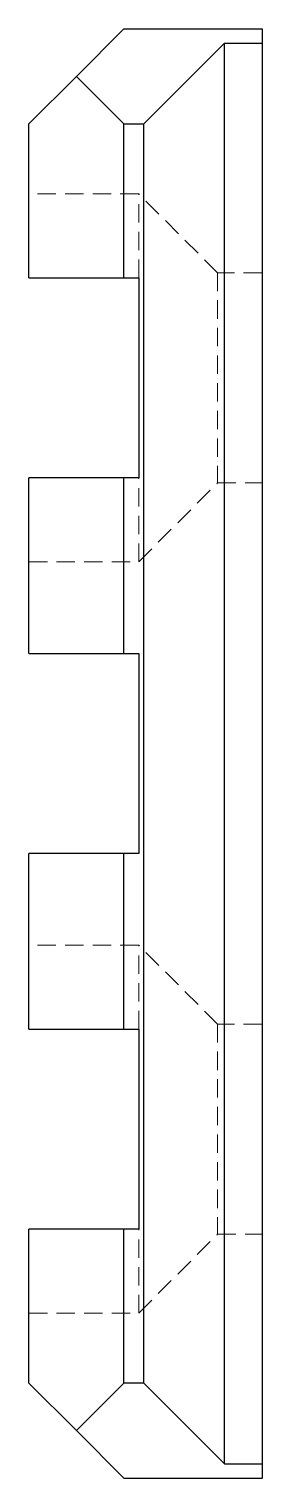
# Model space of a CAD drawing. Header units: millimetres. Extents: x 56 to 231, y 7 to 166.
# Drawn here: x 215 to 231, y 7 to 107 of the extents above.
import ezdxf

# ---------------------------------------------------------------- set-up
doc = ezdxf.new("R2010")
doc.units = ezdxf.units.MM
doc.linetypes.add('HIDDEN', pattern=[1.905, 1.27, -0.635])

msp = doc.modelspace()

# ---------------------------------------------------------------- linework, layer by layer
at = {"color": 7, "linetype": 'Continuous', "lineweight": 25}
for p, q in [((221.51, 107), (218.23, 103.73)), ((221.51, 107), (231.04, 107)), ((231.04, 107), (231.04, 106.01)), ((222.89, 100.45), (228.45, 106.01)), ((228.45, 106.01), (231.04, 106.01)), ((228.45, 7.99), (228.45, 106.01)), ((231.04, 106.01), (231.04, 7.99)), ((214.96, 100.45), (218.23, 103.73)), ((218.23, 103.73), (221.51, 100.45)), ((214.96, 89.83), (214.96, 100.45)), ((221.51, 100.45), (222.89, 100.45)), ((221.51, 89.83), (221.51, 100.45)), ((222.89, 13.55), (222.89, 100.45)), ((214.96, 89.83), (221.51, 89.83)), ((221.51, 89.83), (222.53, 89.83)), ((222.53, 89.83), (222.53, 76.02)), ((214.96, 63.91), (214.96, 76.02)), ((221.51, 76.02), (214.96, 76.02)), ((221.51, 63.91), (221.51, 76.02)), ((222.53, 76.02), (221.51, 76.02)), ((214.96, 63.91), (221.51, 63.91)), ((221.51, 63.91), (222.53, 63.91)), ((222.53, 63.91), (222.53, 50.09)), ((214.96, 37.98), (214.96, 50.09)), ((221.51, 50.09), (214.96, 50.09)), ((221.51, 37.98), (221.51, 50.09)), ((222.53, 50.09), (221.51, 50.09)), ((214.96, 37.98), (221.51, 37.98)), ((221.51, 37.98), (222.53, 37.98)), ((222.53, 37.98), (222.53, 24.17)), ((214.96, 13.55), (214.96, 24.17)), ((221.51, 24.17), (214.96, 24.17)), ((221.51, 13.55), (221.51, 24.17)), ((222.53, 24.17), (221.51, 24.17)), ((218.23, 10.27), (214.96, 13.55)), ((221.51, 13.55), (218.23, 10.27)), ((222.89, 13.55), (221.51, 13.55)), ((228.45, 7.99), (222.89, 13.55)), ((218.23, 10.27), (221.51, 7)), ((221.51, 7), (231.04, 7)), ((228.45, 7.99), (231.04, 7.99)), ((231.04, 7.99), (231.04, 7))]:
    msp.add_line(p, q, dxfattribs=at)
at = {"color": 7, "linetype": 'HIDDEN', "lineweight": 18}
for p, q in [((222.53, 95.62), (214.96, 95.62)), ((222.53, 89.83), (222.53, 95.62)), ((227.97, 90.18), (222.53, 95.62)), ((227.97, 90.18), (227.97, 75.67)), ((231.04, 90.18), (227.97, 90.18)), ((222.53, 70.23), (222.53, 76.02)), ((222.53, 70.23), (227.97, 75.67)), ((227.97, 75.67), (231.04, 75.67)), ((214.96, 70.23), (222.53, 70.23)), ((222.53, 43.77), (214.96, 43.77)), ((222.53, 37.98), (222.53, 43.77)), ((227.97, 38.33), (222.53, 43.77)), ((227.97, 38.33), (227.97, 23.82)), ((231.04, 38.33), (227.97, 38.33)), ((222.53, 18.38), (222.53, 24.17)), ((222.53, 18.38), (227.97, 23.82)), ((227.97, 23.82), (231.04, 23.82)), ((214.96, 18.38), (222.53, 18.38))]:
    msp.add_line(p, q, dxfattribs=at)

doc.saveas('drawing.dxf')
